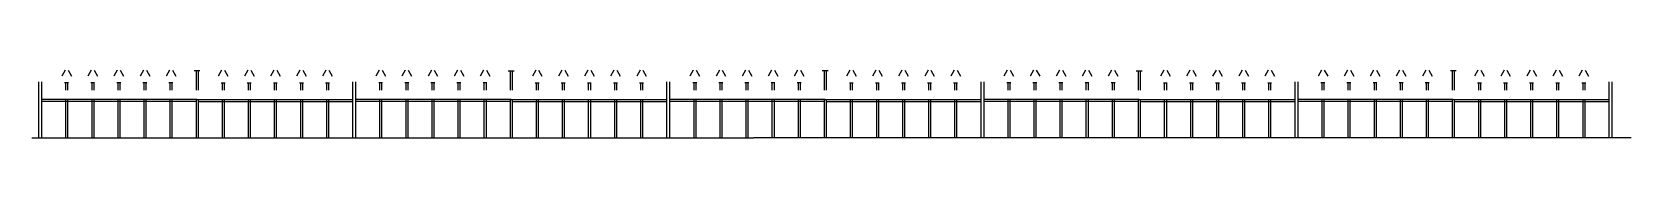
# Model space of a CAD drawing. Header units: metres. Extents: x -206 to 206, y 0 to 17.
import ezdxf

# ---------------------------------------------------------------- set-up
doc = ezdxf.new("R2010")
doc.units = ezdxf.units.M

msp = doc.modelspace()

# ---------------------------------------------------------------- linework, layer by layer
at = {"layer": 'EL-Roof', "color": 1}
for p in [(-205.71, 0), (205.71, 0)]:
    msp.add_line(p, (-20, 0), dxfattribs=at)
at = {"layer": 'FP-Roof', "color": 8}
for p, q in [((-197.17, 17.37), (-198.03, 15.88)), ((-196.42, 17.37), (-195.56, 15.88)), ((-190.46, 17.37), (-191.32, 15.88)), ((-189.71, 17.37), (-188.85, 15.88)), ((-183.75, 17.37), (-184.61, 15.88)), ((-183, 17.37), (-182.14, 15.88)), ((-177.04, 17.37), (-177.9, 15.88)), ((-176.28, 17.37), (-175.42, 15.88)), ((-170.33, 17.37), (-171.19, 15.88)), ((-169.57, 17.37), (-168.71, 15.88)), ((-162.5, 17.24), (-164, 17.24)), ((-163.5, 17.24), (-163.5, 12.2)), ((-162.98, 17.24), (-162.98, 12.2)), ((-156.91, 17.37), (-157.77, 15.88)), ((-156.15, 17.37), (-155.29, 15.88)), ((-150.19, 17.37), (-151.05, 15.88)), ((-149.44, 17.37), (-148.58, 15.88)), ((-143.48, 17.37), (-144.34, 15.88)), ((-142.73, 17.37), (-141.87, 15.88)), ((-136.77, 17.37), (-137.63, 15.88)), ((-136.02, 17.37), (-135.16, 15.88)), ((-130.06, 17.37), (-130.92, 15.88)), ((-129.31, 17.37), (-128.45, 15.88)), ((-116.37, 17.37), (-117.23, 15.88)), ((-115.62, 17.37), (-114.76, 15.88)), ((-109.66, 17.37), (-110.52, 15.88)), ((-108.91, 17.37), (-108.05, 15.88)), ((-102.95, 17.37), (-103.81, 15.88)), ((-102.2, 17.37), (-101.34, 15.88)), ((-96.24, 17.37), (-97.1, 15.88)), ((-95.49, 17.37), (-94.63, 15.88)), ((-89.53, 17.37), (-90.39, 15.88)), ((-88.78, 17.37), (-87.92, 15.88)), ((-83.19, 17.24), (-81.68, 17.24)), ((-82.7, 17.24), (-82.7, 12.2)), ((-82.18, 17.24), (-82.18, 12.2)), ((-76.11, 17.37), (-76.97, 15.88)), ((-75.35, 17.37), (-74.49, 15.88)), ((-69.4, 17.37), (-70.26, 15.88)), ((-68.64, 17.37), (-67.78, 15.88)), ((-62.68, 17.37), (-63.54, 15.88)), ((-61.93, 17.37), (-61.07, 15.88)), ((-55.97, 17.37), (-56.83, 15.88)), ((-55.22, 17.37), (-54.36, 15.88)), ((-49.26, 17.37), (-50.12, 15.88)), ((-48.51, 17.37), (-47.65, 15.88)), ((-35.56, 17.37), (-36.42, 15.88)), ((-34.81, 17.37), (-33.95, 15.88)), ((-28.85, 17.37), (-29.71, 15.88)), ((-28.1, 17.37), (-27.24, 15.88)), ((-22.14, 17.37), (-23, 15.88)), ((-21.38, 17.37), (-20.52, 15.88)), ((-15.43, 17.37), (-16.29, 15.88)), ((-14.67, 17.37), (-13.81, 15.88)), ((-8.72, 17.37), (-9.58, 15.88)), ((-7.96, 17.37), (-7.1, 15.88)), ((-0.88, 17.24), (-2.39, 17.24)), ((-1.89, 17.24), (-1.89, 12.2)), ((-1.37, 17.24), (-1.37, 12.2)), ((4.71, 17.37), (3.85, 15.88)), ((5.46, 17.37), (6.32, 15.88)), ((11.42, 17.37), (10.56, 15.88)), ((12.17, 17.37), (13.03, 15.88)), ((18.13, 17.37), (17.27, 15.88)), ((18.88, 17.37), (19.74, 15.88)), ((24.84, 17.37), (23.98, 15.88)), ((25.59, 17.37), (26.45, 15.88)), ((31.55, 17.37), (30.69, 15.88)), ((32.3, 17.37), (33.16, 15.88)), ((45.24, 17.37), (44.38, 15.88)), ((45.99, 17.37), (46.85, 15.88)), ((51.95, 17.37), (51.09, 15.88)), ((52.7, 17.37), (53.56, 15.88)), ((58.66, 17.37), (57.8, 15.88)), ((59.41, 17.37), (60.27, 15.88)), ((65.37, 17.37), (64.51, 15.88)), ((66.12, 17.37), (66.98, 15.88)), ((72.08, 17.37), (71.22, 15.88)), ((72.84, 17.37), (73.7, 15.88)), ((78.43, 17.24), (79.93, 17.24)), ((78.91, 17.24), (78.91, 12.2)), ((79.44, 17.24), (79.44, 12.2)), ((85.5, 17.37), (84.64, 15.88)), ((86.26, 17.37), (87.12, 15.88)), ((92.22, 17.37), (91.36, 15.88)), ((92.97, 17.37), (93.83, 15.88)), ((98.93, 17.37), (98.07, 15.88)), ((99.68, 17.37), (100.54, 15.88)), ((105.64, 17.37), (104.78, 15.88)), ((106.39, 17.37), (107.25, 15.88)), ((112.35, 17.37), (111.49, 15.88)), ((113.1, 17.37), (113.96, 15.88)), ((126.05, 17.37), (125.19, 15.88)), ((126.8, 17.37), (127.66, 15.88)), ((132.76, 17.37), (131.9, 15.88)), ((133.52, 17.37), (134.38, 15.88)), ((139.47, 17.37), (138.61, 15.88)), ((140.23, 17.37), (141.09, 15.88)), ((146.18, 17.37), (145.32, 15.88)), ((146.94, 17.37), (147.8, 15.88)), ((152.9, 17.37), (152.04, 15.88)), ((153.65, 17.37), (154.51, 15.88)), ((160.73, 17.24), (159.22, 17.24)), ((159.72, 17.24), (159.72, 12.2)), ((160.24, 17.24), (160.24, 12.2)), ((166.32, 17.37), (165.46, 15.88)), ((167.07, 17.37), (167.93, 15.88)), ((173.03, 17.37), (172.17, 15.88)), ((173.78, 17.37), (174.64, 15.88)), ((179.74, 17.37), (178.88, 15.88)), ((180.49, 17.37), (181.35, 15.88)), ((186.45, 17.37), (185.59, 15.88)), ((187.2, 17.37), (188.06, 15.88)), ((193.16, 17.37), (192.3, 15.88)), ((193.91, 17.37), (194.77, 15.88)), ((-204.03, 14.37), (-204.03, 0)), ((-203.25, 14.37), (-203.25, 0)), ((-196.3, 14.14), (-197.3, 14.14)), ((-197.06, 14.14), (-197.06, 12.2)), ((-196.54, 14.14), (-196.54, 12.2)), ((-189.59, 14.14), (-190.59, 14.14)), ((-190.35, 14.14), (-190.35, 12.2)), ((-189.83, 14.14), (-189.83, 12.2)), ((-182.88, 14.14), (-183.88, 14.14)), ((-183.64, 14.14), (-183.64, 12.2)), ((-183.12, 14.14), (-183.12, 12.2)), ((-176.16, 14.14), (-177.17, 14.14)), ((-176.93, 14.14), (-176.93, 12.2)), ((-176.4, 14.14), (-176.4, 12.2)), ((-169.45, 14.14), (-170.46, 14.14)), ((-170.22, 14.14), (-170.22, 12.2)), ((-169.69, 14.14), (-169.69, 12.2)), ((-157.02, 14.14), (-156.02, 14.14)), ((-156.79, 14.14), (-156.79, 12.2)), ((-156.26, 14.14), (-156.26, 12.2)), ((-150.31, 14.14), (-149.31, 14.14)), ((-150.07, 14.14), (-150.07, 12.2)), ((-149.55, 14.14), (-149.55, 12.2)), ((-143.6, 14.14), (-142.6, 14.14)), ((-143.36, 14.14), (-143.36, 12.2)), ((-142.84, 14.14), (-142.84, 12.2)), ((-136.89, 14.14), (-135.89, 14.14)), ((-136.65, 14.14), (-136.65, 12.2)), ((-136.13, 14.14), (-136.13, 12.2)), ((-130.18, 14.14), (-129.18, 14.14)), ((-129.94, 14.14), (-129.94, 12.2)), ((-129.42, 14.14), (-129.42, 12.2)), ((-123.23, 14.37), (-123.23, 0)), ((-122.45, 14.37), (-122.45, 0)), ((-115.5, 14.14), (-116.5, 14.14)), ((-116.26, 14.14), (-116.26, 12.2)), ((-115.74, 14.14), (-115.74, 12.2)), ((-108.79, 14.14), (-109.79, 14.14)), ((-109.55, 14.14), (-109.55, 12.2)), ((-109.03, 14.14), (-109.03, 12.2)), ((-102.08, 14.14), (-103.08, 14.14)), ((-102.84, 14.14), (-102.84, 12.2)), ((-102.32, 14.14), (-102.32, 12.2)), ((-95.37, 14.14), (-96.37, 14.14)), ((-96.13, 14.14), (-96.13, 12.2)), ((-95.61, 14.14), (-95.61, 12.2)), ((-88.66, 14.14), (-89.66, 14.14)), ((-89.42, 14.14), (-89.42, 12.2)), ((-88.89, 14.14), (-88.89, 12.2)), ((-76.23, 14.14), (-75.22, 14.14)), ((-75.99, 14.14), (-75.99, 12.2)), ((-75.46, 14.14), (-75.46, 12.2)), ((-69.52, 14.14), (-68.51, 14.14)), ((-69.28, 14.14), (-69.28, 12.2)), ((-68.75, 14.14), (-68.75, 12.2)), ((-62.8, 14.14), (-61.8, 14.14)), ((-62.57, 14.14), (-62.57, 12.2)), ((-62.04, 14.14), (-62.04, 12.2)), ((-56.09, 14.14), (-55.09, 14.14)), ((-55.85, 14.14), (-55.85, 12.2)), ((-55.33, 14.14), (-55.33, 12.2)), ((-49.38, 14.14), (-48.38, 14.14)), ((-49.14, 14.14), (-49.14, 12.2)), ((-48.62, 14.14), (-48.62, 12.2)), ((-42.42, 14.37), (-42.42, 0)), ((-41.64, 14.37), (-41.64, 0)), ((-34.69, 14.14), (-35.69, 14.14)), ((-35.45, 14.14), (-35.45, 12.2)), ((-34.93, 14.14), (-34.93, 12.2)), ((-27.98, 14.14), (-28.98, 14.14)), ((-28.74, 14.14), (-28.74, 12.2)), ((-28.22, 14.14), (-28.22, 12.2)), ((-21.26, 14.14), (-22.27, 14.14)), ((-22.03, 14.14), (-22.03, 12.2)), ((-21.5, 14.14), (-21.5, 12.2)), ((-14.55, 14.14), (-15.56, 14.14)), ((-15.32, 14.14), (-15.32, 12.2)), ((-14.79, 14.14), (-14.79, 12.2)), ((-7.84, 14.14), (-8.84, 14.14)), ((-8.6, 14.14), (-8.6, 12.2)), ((-8.08, 14.14), (-8.08, 12.2)), ((4.59, 14.14), (5.59, 14.14)), ((4.83, 14.14), (4.83, 12.2)), ((5.35, 14.14), (5.35, 12.2)), ((11.3, 14.14), (12.3, 14.14)), ((11.54, 14.14), (11.54, 12.2)), ((12.06, 14.14), (12.06, 12.2)), ((18.01, 14.14), (19.01, 14.14)), ((18.25, 14.14), (18.25, 12.2)), ((18.77, 14.14), (18.77, 12.2)), ((24.72, 14.14), (25.72, 14.14)), ((24.96, 14.14), (24.96, 12.2)), ((25.48, 14.14), (25.48, 12.2)), ((31.43, 14.14), (32.43, 14.14)), ((31.67, 14.14), (31.67, 12.2)), ((32.19, 14.14), (32.19, 12.2)), ((38.38, 14.37), (38.38, 0)), ((39.16, 14.37), (39.16, 0)), ((46.11, 14.14), (45.11, 14.14)), ((45.35, 14.14), (45.35, 12.2)), ((45.87, 14.14), (45.87, 12.2)), ((52.82, 14.14), (51.82, 14.14)), ((52.06, 14.14), (52.06, 12.2)), ((52.58, 14.14), (52.58, 12.2)), ((59.53, 14.14), (58.53, 14.14)), ((58.77, 14.14), (58.77, 12.2)), ((59.29, 14.14), (59.29, 12.2)), ((66.24, 14.14), (65.24, 14.14)), ((65.48, 14.14), (65.48, 12.2)), ((66.01, 14.14), (66.01, 12.2)), ((72.96, 14.14), (71.95, 14.14)), ((72.19, 14.14), (72.19, 12.2)), ((72.72, 14.14), (72.72, 12.2)), ((85.38, 14.14), (86.39, 14.14)), ((85.62, 14.14), (85.62, 12.2)), ((86.15, 14.14), (86.15, 12.2)), ((92.1, 14.14), (93.1, 14.14)), ((92.33, 14.14), (92.33, 12.2)), ((92.86, 14.14), (92.86, 12.2)), ((98.81, 14.14), (99.81, 14.14)), ((99.05, 14.14), (99.05, 12.2)), ((99.57, 14.14), (99.57, 12.2)), ((105.52, 14.14), (106.52, 14.14)), ((105.76, 14.14), (105.76, 12.2)), ((106.28, 14.14), (106.28, 12.2)), ((112.23, 14.14), (113.23, 14.14)), ((112.47, 14.14), (112.47, 12.2)), ((112.99, 14.14), (112.99, 12.2)), ((119.19, 14.37), (119.19, 0)), ((119.97, 14.37), (119.97, 0)), ((126.92, 14.14), (125.92, 14.14)), ((126.16, 14.14), (126.16, 12.2)), ((126.69, 14.14), (126.69, 12.2)), ((133.64, 14.14), (132.63, 14.14)), ((132.87, 14.14), (132.87, 12.2)), ((133.4, 14.14), (133.4, 12.2)), ((140.35, 14.14), (139.34, 14.14)), ((139.58, 14.14), (139.58, 12.2)), ((140.11, 14.14), (140.11, 12.2)), ((147.06, 14.14), (146.06, 14.14)), ((146.3, 14.14), (146.3, 12.2)), ((146.82, 14.14), (146.82, 12.2)), ((153.77, 14.14), (152.77, 14.14)), ((153.01, 14.14), (153.01, 12.2)), ((153.53, 14.14), (153.53, 12.2)), ((166.2, 14.14), (167.2, 14.14)), ((166.44, 14.14), (166.44, 12.2)), ((166.96, 14.14), (166.96, 12.2)), ((172.91, 14.14), (173.91, 14.14)), ((173.15, 14.14), (173.15, 12.2)), ((173.67, 14.14), (173.67, 12.2)), ((179.62, 14.14), (180.62, 14.14)), ((179.86, 14.14), (179.86, 12.2)), ((180.38, 14.14), (180.38, 12.2)), ((186.33, 14.14), (187.33, 14.14)), ((186.57, 14.14), (186.57, 12.2)), ((187.09, 14.14), (187.09, 12.2)), ((193.04, 14.14), (194.04, 14.14)), ((193.28, 14.14), (193.28, 12.2)), ((193.8, 14.14), (193.8, 12.2)), ((199.99, 14.37), (199.99, 0)), ((200.77, 14.37), (200.77, 0)), ((-163.25, 9.82), (-203.26, 9.82)), ((-163.5, 9.3), (-203.26, 9.3)), ((-197.06, 9.82), (-197.06, 0)), ((-196.54, 9.82), (-196.54, 0)), ((-190.35, 9.82), (-190.35, 0)), ((-189.83, 9.82), (-189.83, 0)), ((-183.64, 9.82), (-183.64, 0)), ((-183.12, 9.82), (-183.12, 0)), ((-176.93, 9.82), (-176.93, 0)), ((-176.4, 9.82), (-176.4, 0)), ((-170.22, 9.82), (-170.22, 0)), ((-169.69, 9.82), (-169.69, 0)), ((-163.5, 9.82), (-163.5, 0)), ((-163.22, 9.82), (-123.23, 9.82)), ((-162.98, 9.82), (-162.98, 0)), ((-162.98, 9.3), (-123.23, 9.3)), ((-156.79, 9.82), (-156.79, 0)), ((-156.26, 9.82), (-156.26, 0)), ((-150.07, 9.82), (-150.07, 0)), ((-149.55, 9.82), (-149.55, 0)), ((-143.71, 9.82), (-123.23, 9.82)), ((-143.36, 9.82), (-143.36, 0)), ((-142.84, 9.82), (-142.84, 0)), ((-136.65, 9.82), (-136.65, 0)), ((-136.13, 9.82), (-136.13, 0)), ((-129.94, 9.82), (-129.94, 0)), ((-129.42, 9.82), (-129.42, 0)), ((-82.46, 9.82), (-122.45, 9.82)), ((-101.97, 9.82), (-122.45, 9.82)), ((-82.7, 9.3), (-122.45, 9.3)), ((-116.26, 9.82), (-116.26, 0)), ((-115.74, 9.82), (-115.74, 0)), ((-109.55, 9.82), (-109.55, 0)), ((-109.03, 9.82), (-109.03, 0)), ((-102.84, 9.82), (-102.84, 0)), ((-102.32, 9.82), (-102.32, 0)), ((-96.13, 9.82), (-96.13, 0)), ((-95.61, 9.82), (-95.61, 0)), ((-89.42, 9.82), (-89.42, 0)), ((-88.89, 9.82), (-88.89, 0)), ((-82.7, 9.82), (-82.7, 0)), ((-82.43, 9.82), (-42.42, 9.82)), ((-82.18, 9.82), (-82.18, 0)), ((-82.18, 9.3), (-42.42, 9.3)), ((-75.99, 9.82), (-75.99, 0)), ((-75.46, 9.82), (-75.46, 0)), ((-69.28, 9.82), (-69.28, 0)), ((-68.75, 9.82), (-68.75, 0)), ((-62.57, 9.82), (-62.57, 0)), ((-62.04, 9.82), (-62.04, 0)), ((-55.85, 9.82), (-55.85, 0)), ((-55.33, 9.82), (-55.33, 0)), ((-49.14, 9.82), (-49.14, 0)), ((-48.62, 9.82), (-48.62, 0)), ((-1.64, 9.82), (-41.65, 9.82)), ((-1.89, 9.3), (-41.65, 9.3)), ((-35.45, 9.82), (-35.45, 0)), ((-34.93, 9.82), (-34.93, 0)), ((-28.74, 9.82), (-28.74, 0)), ((-28.22, 9.82), (-28.22, 0)), ((-22.03, 9.82), (-22.03, 0)), ((-21.5, 9.82), (-21.5, 0)), ((-15.32, 9.82), (-15.32, 0)), ((-14.79, 9.82), (-14.79, 0)), ((-8.6, 9.82), (-8.6, 0)), ((-8.08, 9.82), (-8.08, 0)), ((-1.89, 9.82), (-1.89, 0)), ((-1.61, 9.82), (38.38, 9.82)), ((-1.37, 9.82), (-1.37, 0)), ((-1.37, 9.3), (38.38, 9.3)), ((4.83, 9.82), (4.83, 0)), ((5.35, 9.82), (5.35, 0)), ((11.54, 9.82), (11.54, 0)), ((12.06, 9.82), (12.06, 0)), ((17.9, 9.82), (38.38, 9.82)), ((18.25, 9.82), (18.25, 0)), ((18.77, 9.82), (18.77, 0)), ((24.96, 9.82), (24.96, 0)), ((25.48, 9.82), (25.48, 0)), ((31.67, 9.82), (31.67, 0)), ((32.19, 9.82), (32.19, 0)), ((79.16, 9.82), (39.16, 9.82)), ((59.64, 9.82), (39.16, 9.82)), ((78.91, 9.3), (39.16, 9.3)), ((45.35, 9.82), (45.35, 0)), ((45.87, 9.82), (45.87, 0)), ((52.06, 9.82), (52.06, 0)), ((52.58, 9.82), (52.58, 0)), ((58.77, 9.82), (58.77, 0)), ((59.29, 9.82), (59.29, 0)), ((65.48, 9.82), (65.48, 0)), ((66.01, 9.82), (66.01, 0)), ((72.19, 9.82), (72.19, 0)), ((72.72, 9.82), (72.72, 0)), ((78.91, 9.82), (78.91, 0)), ((79.18, 9.82), (119.19, 9.82)), ((79.44, 9.82), (79.44, 0)), ((79.44, 9.3), (119.19, 9.3)), ((85.62, 9.82), (85.62, 0)), ((86.15, 9.82), (86.15, 0)), ((92.33, 9.82), (92.33, 0)), ((92.86, 9.82), (92.86, 0)), ((99.05, 9.82), (99.05, 0)), ((99.57, 9.82), (99.57, 0)), ((105.76, 9.82), (105.76, 0)), ((106.28, 9.82), (106.28, 0)), ((112.47, 9.82), (112.47, 0)), ((112.99, 9.82), (112.99, 0)), ((159.97, 9.82), (119.96, 9.82)), ((159.72, 9.3), (119.96, 9.3)), ((126.16, 9.82), (126.16, 0)), ((126.69, 9.82), (126.69, 0)), ((132.87, 9.82), (132.87, 0)), ((133.4, 9.82), (133.4, 0)), ((139.58, 9.82), (139.58, 0)), ((140.11, 9.82), (140.11, 0)), ((146.3, 9.82), (146.3, 0)), ((146.82, 9.82), (146.82, 0)), ((153.01, 9.82), (153.01, 0)), ((153.53, 9.82), (153.53, 0)), ((159.72, 9.82), (159.72, 0)), ((160, 9.82), (199.99, 9.82)), ((160.24, 9.82), (160.24, 0)), ((160.24, 9.3), (199.99, 9.3)), ((166.44, 9.82), (166.44, 0)), ((166.96, 9.82), (166.96, 0)), ((173.15, 9.82), (173.15, 0)), ((173.67, 9.82), (173.67, 0)), ((179.51, 9.82), (199.99, 9.82)), ((179.86, 9.82), (179.86, 0)), ((180.38, 9.82), (180.38, 0)), ((186.57, 9.82), (186.57, 0)), ((187.09, 9.82), (187.09, 0)), ((193.28, 9.82), (193.28, 0)), ((193.8, 9.82), (193.8, 0))]:
    msp.add_line(p, q, dxfattribs=at)

doc.saveas('drawing.dxf')
